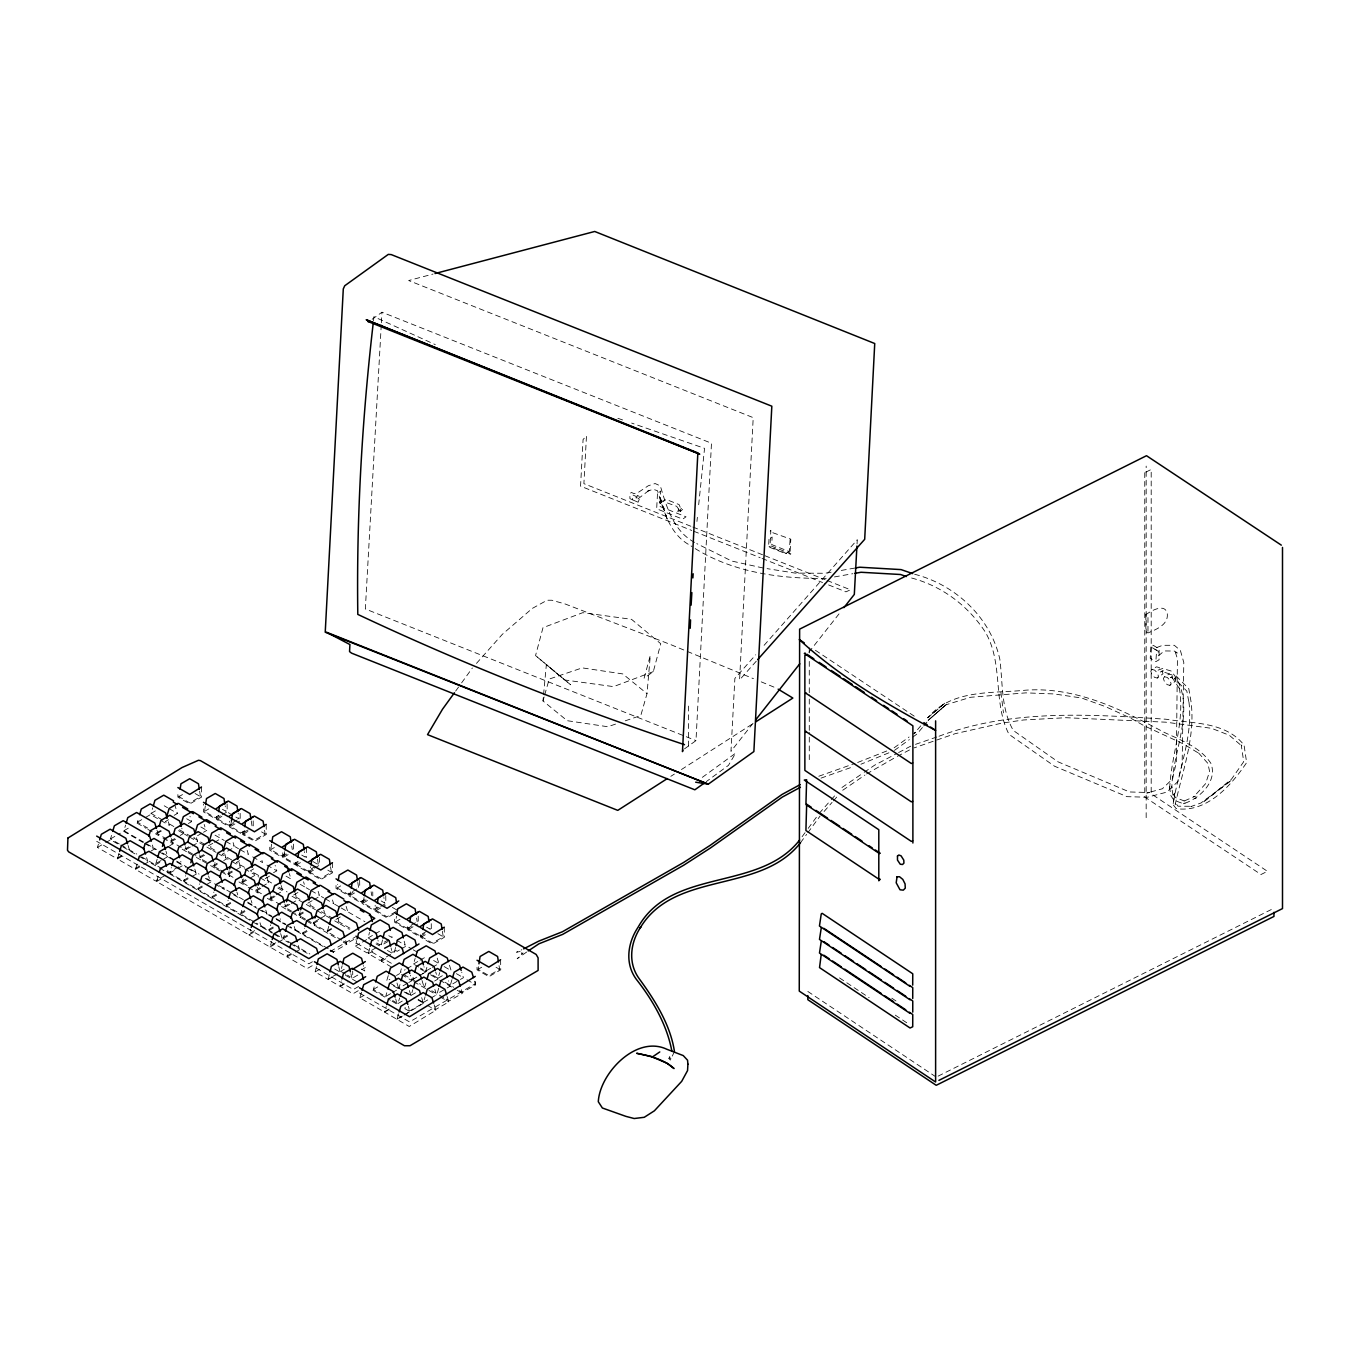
<?xml version="1.0" encoding="UTF-8"?>
<svg xmlns="http://www.w3.org/2000/svg" width="1350" height="1350" viewBox="0 0 1350 1350"><rect width="100%" height="100%" fill="white"/><g stroke="black" fill="none" stroke-linecap="round" stroke-linejoin="round"><path stroke-width="0.75" stroke-dasharray="5 3.75" d="M688.449 746.044L688.449 706.067M809.274 759.645L809.274 732.442M809.274 730.35L809.274 694.778M809.274 692.685L809.274 661.298M809.274 652.911L809.274 646.633M1145.846 614.722L1145.846 631.53L1147.972 632.947C1155.988 629.522 1168.408 624.847 1167.311 613.896C1165.354 602.556 1150.892 610.858 1145.846 614.722L1147.972 616.14L1147.972 632.947M1146.167 817.678L1146.167 466.104M939.026 736.222C1011.656 708.952 1090.311 714.251 1166.13 719.246C1192.86 723.684 1225.53 721.44 1244.059 745.116L1246.641 762.615C1231.234 785.498 1206.883 813.071 1176.171 808.633L1173.066 804.533C1178.347 769.753 1193.788 735.919 1188.692 699.992L1188.776 701.561L1186.836 691.133L1174.382 678.324L1176.103 677.582L1173.015 679.371L1171.749 677.227L1170.501 677.498L1175.614 675.456L1188.81 688.787L1190.953 701.156C1195.712 736.695 1182.566 770.428 1175.243 804.465L1175.259 802.575L1178.027 806.203L1192.404 806.288L1190.835 806.591L1200.926 803.014L1231.656 780.081L1202.766 802.524L1231.605 779.034L1243.704 761.704L1241.257 744.981L1242.338 746.449L1229.293 735.244L1211.541 728.308L1165.843 722.183L1066.011 717.711L1023.604 719.972L1001.818 723.144L955.125 733.691L914.068 747.9M684.501 748.879L695.992 740.61L711.484 443.239L381.983 312.221L372.161 319.241M857.048 543.949L857.267 539.747L762.699 646.903M381.274 324.844L365.344 608.968L695.992 740.61M381.392 322.734L381.983 312.221M1150.993 646.886L1150.217 658.192L1155.853 661.652L1159.043 659.829L1159.127 648.911L1153.491 645.452L1150.993 646.886L1156.629 650.346L1155.853 661.652M635.833 501.255L632.475 499.77L632.812 494.977L636.171 496.446L635.833 501.255L638.111 502.2L640.288 496.817L637.234 495.416L636.576 499.972L650.481 489.223L647.798 491.079L653.197 489.257L657.501 490.742C663.964 510.806 669.448 533.858 689.377 544.911M790.104 539.73L789.041 553.972L790.054 553.247L790.813 539.173L769.837 531.664L770.867 530.297L770.04 545.569L790.881 553.871L789.581 554.816L769.044 546.328M625.252 720.816L640.794 715.534L647.021 693.664L650.312 655.374L644.119 678.223L653.316 671.608L660.758 643.731L631.513 619.312L582.744 612.681L542.987 627.683L535.545 655.577L570.611 684.771L546.362 664.622L543.544 694.896M1169.691 788.316C1171.125 754.363 1185.688 720.917 1179.039 686.509L1179.394 688.551L1169.674 673.92L1161.472 671.389L1163.278 670.849L1160.376 672.081L1159.11 669.938L1157.878 670.208L1162.586 668.52L1171.041 670.967C1199.154 703.856 1171.918 750.803 1171.851 788.113L1171.597 786.577L1173.015 795.201M660.386 503.584L659.357 502.132L662.006 499.753L663.339 500.462L660.386 503.584L659.357 502.132M615.533 724.106L607.753 726.739L567.219 720.697L542.987 700.954L543.358 696.921M373.461 320.861L373.899 316.693L435.291 344.621M696.938 521.471L697.376 517.286M698.676 504.748L704.548 448.335L631.665 423.09M1174.281 796.331L1174.753 793.176L1173.066 804.533M199.614 791.117L200.475 796.635L189.692 802.862L178.926 796.652L179.499 792.973M218.835 815.535L215.241 817.627L204.474 811.401L205.352 805.883M237.262 819.939L228.285 825.154L217.519 818.927L218.093 815.248M244.907 830.587L241.312 832.68L230.546 826.453L231.424 820.935M264.566 830.284L265.14 833.962L254.357 840.206L243.591 833.979L244.451 828.461M285.103 853.791L281.509 855.883L270.743 849.656L271.603 844.138M298.131 861.317L294.536 863.409L283.77 857.183L284.648 851.664M317.503 859.174L318.364 864.692L307.581 870.936L296.814 864.709L297.388 861.03M330.531 866.717L331.408 872.218L320.625 878.462L309.859 872.235L310.719 866.734M356.856 888.992L347.878 894.189L337.112 887.963L337.686 884.301M364.5 899.64L360.906 901.716L350.139 895.489L350.713 891.827M377.544 907.166L373.95 909.259L363.184 903.015L364.044 897.514M395.989 911.571L386.994 916.785L376.228 910.558L376.802 906.879M415.378 922.776L406.401 927.973L395.634 921.746L396.495 916.245M426.634 931.348L419.445 935.516L408.679 929.289L409.252 925.611M442.395 931.298L443.273 936.799L432.489 943.043L421.723 936.816L422.297 933.137M499.044 965.655L499.618 969.334L488.835 975.577L478.069 969.351L478.642 965.672M338.766 966.718L340.149 972.152L327.864 979.273L315.124 971.916L316.507 966.347M343.44 984.201L339.93 986.243L328.168 979.442L329.552 973.873M345.802 974.244L340.757 971.325L342.141 965.756M358.239 990.714L352.974 993.769L340.234 986.394L341.601 980.826M375.874 947.869L367.099 952.948L355.354 946.164L356.738 940.596M373.14 940.866L368.111 937.963L369.478 932.394M390.673 954.382L380.16 960.491L368.398 953.691L369.782 948.122M382.523 939.921L381.156 945.489L389.931 940.41M391.517 967.056L381.442 961.217L382.826 955.648M395.567 947.447L394.2 953.016L399.465 949.978M542.987 700.954L544.117 696.971M544.674 694.98L549.214 679.067L582.255 667.879L622.755 673.92L647.021 693.664M398.621 1013.799L396.968 1019.402L402.283 1016.162M412.509 979.627L417.42 976.776L412.509 979.627L413.623 975.881M426.87 967.393L425.756 971.123L431.004 974.16M425.891 982.969L424.794 986.698L419.512 983.677M432.759 975.173L438.007 978.21L439.678 972.608M438.716 988.183L437.062 993.786L450.174 986.192L448.504 980.792M451.946 979.678L450.292 985.298L463.421 977.704L461.751 972.287M121.551 855.647L116.623 858.482L97.453 847.412L99.107 841.792M119.273 843.952L110.514 838.89L112.168 833.288M143.724 842.147L123.93 830.706L125.584 825.103M139.539 866.025L134.612 868.877L117.433 858.938L119.087 853.335M147.741 828.09L137.43 822.133L138.544 818.404M162.658 820.074L151.082 813.392L152.736 807.773M165.392 875.256L155.537 880.959L135.489 869.366L137.143 863.764M167.029 839.227L157.106 833.49L158.203 829.744M162.101 868.691L155.486 864.861L157.14 859.258M254.694 930.606L248.13 934.403L156.583 881.55L158.794 874.058M181.221 847.429L171.298 841.691L172.395 837.945M187.836 877.854L182.925 880.706L169.678 873.062L171.332 867.442M202.028 886.056L197.117 888.908L183.87 881.246L185.524 875.644M216.236 894.257L211.309 897.109L198.079 889.448L199.732 883.845M218.835 869.147L213.874 866.278L214.988 862.532M230.428 902.458L225.501 905.293L212.271 897.649L213.924 892.029M233.044 877.331L228.066 874.463L229.179 870.733M244.62 910.642L239.709 913.494L226.462 905.85L228.116 900.231M247.236 885.533L242.274 882.664L243.371 878.918M253.901 921.696L240.671 914.034L241.768 910.305M261.427 893.734L256.466 890.865L257.563 887.119M275.771 942.772L269.207 946.569L249.041 934.926L250.695 929.306M280.598 904.804L270.658 899.049L272.312 893.447M272.379 932.344L269.072 930.437L270.726 924.817M291.127 953.539L286.2 956.391L270 947.025L271.654 941.423M292.106 943.751L283.247 938.621L284.901 933.019M312.188 965.706L307.26 968.541L287.094 956.897L288.748 951.278M305.674 919.283L299.059 915.452L300.156 911.706M328.219 948.679L302.805 933.981L304.459 928.378M331.425 928.446L326.498 931.298L313.251 923.653L314.364 919.907M341.769 940.123L327.206 931.702L328.86 926.1M389.104 1009.024L384.193 1011.876L359.826 997.802L361.479 992.199M390.606 993.634L385.661 996.486L373.41 989.398L374.507 985.652M388.26 975.561L386.606 981.163L389.88 979.273M385.678 996.486L386.792 992.739M434.16 1004.873L435.831 1010.272L409.219 1026.489L384.615 1012.112L386.269 1006.509M401.355 968.794L400.241 972.54L405.169 969.688M399.971 984.504L398.874 988.251L407.076 983.492M392.681 1000.536L397.946 1003.573L399.6 997.954M418.753 967.056L413.488 964.018L415.142 958.416M405.877 992.301L411.126 995.338L412.796 989.719M418.146 999.388L423.394 1002.426L425.064 996.806M674.46 1051.599L670.309 1060.071L668.925 1058.501L671.153 1053.101M668.925 1058.501L669.6 1057.286L670.984 1058.856M680.147 511.65L680.721 510.654L679.59 510.182L682.239 507.803L683.572 508.511L680.147 511.65L679.59 510.182M455.642 691.099L460.417 684.501M461.616 682.847L472.382 667.98M802.086 836.713L806.996 830.031M808.211 828.36L818.016 814.995M800.533 842.687L806.642 834.351M807.857 832.697L820.091 816.024M1151.989 669.431L1150.757 671.068L1151.837 674.426L1154.537 677.346L1157.254 678.054L1162.991 673.802L1161.911 670.461L1159.194 667.558L1156.494 666.833L1151.989 669.431L1154.689 670.157L1157.406 673.059L1158.486 676.417L1157.254 678.054M1164.611 676.738L1163.379 678.375L1164.459 681.716L1167.176 684.636L1169.876 685.344L1175.631 681.109L1174.534 677.751L1171.834 674.848L1169.117 674.123L1164.611 676.738L1167.328 677.447L1170.028 680.366L1171.108 683.708L1169.876 685.344M753.047 723.246L730.974 751.326L734.873 678.426L755.747 654.784M808.869 652.236L840.038 612.596M922.421 727.532L917.106 733.894L911.031 738.433M923.754 725.946L929.07 719.584L946.856 704.008L928.125 720.36L946.181 704.717L970.633 697.275L1025.797 692.871L1054.181 693.951L1081.62 698.017L1105.616 706.674L1130.979 718.318L1143.804 725.591L1183.545 744.002L1199.475 753.688L1198.395 752.76L1207.862 763.374L1209.6 771.407L1205.601 783.675L1193.721 796.854L1195.29 796.163L1182.617 801.697L1184.304 800.972L1175.563 797.597L1172.728 793.429M920.767 725.827L914.608 733.168L915.705 732.223L910.727 735.817M824.091 811.485L832.072 802.389M833.406 800.871L838.721 794.796M819.248 813.324L829.946 801.158M831.279 799.639L835.296 795.083M476.466 663.39L502.284 634.382L532.187 608.479L547.138 600.227L551.829 600.244L565.178 603.99L669.988 644.304L753.469 678.679M756.27 661.196L739.581 679.944L753.216 417.639L408.662 280.53L432.996 274.067M1169.438 786.78L1170.906 795.673L1173.876 800.179L1183.376 803.739C1199.34 798.964 1218.172 781.178 1210.798 763.189C1199.863 746.702 1180.44 740.087 1163.43 731.97C1120.854 709.104 1075.646 686.644 1025.831 690.171C992.267 693.596 951.851 688.905 927.855 717.694L945.304 702.742L926.91 718.47M702.337 777.347L735.615 753.182L728.477 765.349L706.303 781.616M894.139 747.799L909.056 737.016M894.426 750.414L909.36 739.631M526.652 952.037L517.168 958.753L523.007 952.965L522.045 953.826L520.83 952.037L521.775 951.176L516.51 952.222L521.842 949.708M841.978 787.489L862.498 773.466M864.219 772.284L874.479 765.281L896.737 753.536M842.721 790.256L864.894 775.086M866.599 773.921L895.472 757.35M670.815 776.334L674.359 774.073M681.429 769.534L752.169 724.157M404.055 1015.082L423.562 1003.185M178.926 796.652L182.52 794.559M151.082 813.392L156.009 810.54M137.43 822.133L143.994 818.336M145.648 817.391L150.559 814.539L159.148 819.501M123.93 830.706L128.841 827.871M110.514 838.89L120.352 833.203M97.453 847.412L104.017 843.615M105.671 842.653L110.582 839.801L121.044 845.859M174.167 815.333L177.441 813.442L175.23 806.237M168.564 819.686L165.274 821.576L176.85 828.276M156.313 833.051L161.241 830.199M157.106 833.49L162.017 830.638M117.433 858.938L123.998 855.141M204.474 811.401L209.874 808.279M188.359 823.534L191.632 821.627L189.979 816.227M151.132 850.972L154.423 849.066L157.731 850.989M170.336 841.134L178.537 836.392M180.174 835.447L183.465 833.541L181.794 828.141M171.298 841.691L176.209 838.839M220.404 815.788L215.325 818.724L203.479 811.89L203.462 804.246M222.109 814.809L227.188 811.856L227.07 801.816M169.661 845.758L172.952 843.851L171.298 838.451M217.519 818.927L224.707 814.759M135.489 869.366L142.054 865.569M143.707 864.624L148.618 861.773L157.731 867.037M201.859 833.22L193.657 837.962L205.234 844.661M203.512 832.275L206.786 830.368M161.089 860.524L154.524 864.321L141.294 856.659M162.726 859.562L167.653 856.727L165.999 851.31M155.486 864.861L160.414 862.009M184.528 849.336L189.456 846.484M190.418 847.024L185.49 849.876L193.759 854.668M192.054 846.079L198.619 842.282L205.234 846.112M233.449 823.314L228.369 826.267L216.523 819.416L216.506 813.679M230.546 826.453L239.541 821.239M212.777 843.311L207.849 846.163L219.426 852.862M214.414 842.366L220.978 838.569L224.286 840.476M178.571 866.818L168.716 872.522L163.755 869.653M169.678 873.062L176.243 869.265M177.879 868.303L182.807 865.451L186.114 867.375M156.583 881.55L163.148 877.736M203.648 854.685L198.72 857.537L195.412 855.613M248.198 829.862L241.414 833.794L229.551 826.942L229.551 821.205M204.609 855.225L199.682 858.077L209.604 863.814M243.591 833.979L250.779 829.811M231.896 848.661L222.041 854.364L233.634 861.064M183.87 881.246L190.434 877.449M192.088 876.504L196.999 873.653M212.912 865.721L217.839 862.886M213.874 866.278L217.164 864.371M223.729 860.574L227.003 858.667L230.31 860.591M239.524 860.659L236.25 862.549L244.519 867.341M198.079 889.448L204.643 885.651M206.28 884.706L211.207 881.854M232.031 871.071L227.104 873.923L220.489 870.092M228.066 874.463L234.63 870.666M236.284 869.721L241.194 866.869M270.743 849.656L274.337 847.564M253.716 868.843L250.442 870.75L258.711 875.526M286.689 854.044L281.61 856.997L269.747 850.146L269.747 844.408M212.271 897.649L217.198 894.797M283.77 857.183L289.17 854.061M241.312 882.124L246.223 879.272M242.274 882.664L248.839 878.867M250.476 877.905L255.403 875.07L258.711 876.977M273.527 872.707L276.801 870.801L275.147 865.401M269.561 876.099L264.634 878.951L276.21 885.651M298.046 862.566L294.654 864.523L282.791 857.672L282.791 851.951M296.814 864.709L300.409 862.616M226.462 905.85L231.39 902.998M255.504 890.325L260.432 887.473M262.069 886.511L268.633 882.714L266.962 877.314M256.466 890.865L261.394 888.013M312.778 869.113L307.699 872.049L295.836 865.215L295.836 859.477M314.466 868.134L319.545 865.181L319.427 855.141M309.859 872.235L313.453 870.159M240.671 914.034L245.582 911.183M269.696 898.509L274.624 895.658M276.261 894.713L282.825 890.916L281.171 885.516M270.658 899.049L275.586 896.214M297.945 892.485L293.034 895.337L301.303 900.129M283.905 906.711L288.816 903.859M289.777 904.399L284.867 907.251L293.136 912.043M291.431 903.454L297.979 899.657L304.611 903.487M249.041 934.926L255.606 931.112M312.154 900.686L307.226 903.538L315.495 908.314M313.791 899.741L320.355 895.944L323.663 897.851M337.112 887.963L340.706 885.887M273.021 927.045L268.11 929.897L256.517 923.198M269.072 930.437L273.983 927.585M303.024 912.06L298.097 914.912L294.789 912.988M299.059 915.452L303.986 912.6M352.974 892.316L347.895 895.269L336.032 888.418L336.032 882.681M350.139 895.489L355.539 892.367M287.229 935.246L282.302 938.098L274.033 933.306M283.247 938.621L288.174 935.769M270 947.025L276.564 943.228M278.201 942.283L283.129 939.431L288.529 942.553M318.853 919.299L312.306 923.113L307.327 920.228M320.507 918.354L325.418 915.502L323.764 910.103M313.251 923.653L318.178 920.801M306.72 930.572L301.793 933.424L290.216 926.724M302.805 933.981L307.716 931.129M366.019 899.859L360.939 902.796L349.093 895.944L349.076 890.224M363.184 903.015L368.584 899.893M340.301 916.937L335.374 919.789L351.793 929.272M327.206 931.702L332.134 928.851M287.094 956.897L293.659 953.083M295.296 952.138L300.206 949.286L310.298 955.125M379.08 907.386L374.001 910.339L362.137 903.487L362.121 897.75M380.767 906.407L385.847 903.454L385.729 893.413M376.228 910.558L385.223 905.344M393.812 913.933L387.045 917.865L375.182 911.014L375.182 905.276M353.801 939.482L347.237 943.279L343.592 941.169M345.684 940.612L346.798 944.224L333.669 951.817L330.041 949.725M368.111 937.963L373.376 934.909M375.131 933.896L380.396 930.842M395.634 921.746L402.823 917.595M355.354 946.164L360.619 943.11M362.374 942.097L367.639 939.043M315.124 971.916L320.389 968.861M411.514 926.117L406.434 929.053L394.571 922.202L394.554 916.481M388.631 939.668L379.856 944.747L374.827 941.844M408.679 929.289L417.656 924.075M368.398 953.691L375.418 949.624M340.757 971.325L344.267 969.3M328.168 979.442L336.943 974.362M361.733 969.638L365.327 967.545M424.558 933.643L419.479 936.596L407.616 929.745L407.616 924.007M396.411 950.248L392.901 952.29L389.543 950.349M421.723 936.816L425.317 934.74M401.22 948.949L406.485 945.911L411.514 948.814M357.784 975.071L352.519 978.126L347.473 975.206M381.442 961.217L386.707 958.179M340.234 986.394L349.009 981.315M358.627 986.445L353.329 989.516L314.432 967.056M406.806 968.743L413.37 964.929M396.444 975.459L399.718 973.569M373.41 989.398L378.337 986.546M359.826 997.802L364.753 994.95M430.684 968.287L425.739 971.139L420.491 968.085M432.304 967.326L438.885 963.529L437.214 958.129M408.696 982.547L411.986 980.657L410.316 975.24M392.226 992.689L398.807 988.875L396.579 981.686M438.007 978.21L442.935 975.375M434.616 981.011L437.906 979.104L435.679 971.899M411.126 995.338L416.053 992.486M397.946 1003.573L402.874 1000.721M384.615 1012.112L389.543 1009.26M478.069 969.351L481.663 967.258M423.394 1002.426L436.539 994.815L434.852 989.415M421.673 997.65L423.326 1003.05L410.214 1010.661L404.949 1007.623M396.866 1019.199L403.431 1015.403M405.067 1014.457L409.995 1011.606L408.324 1006.189M474.576 981.18L475.673 984.791L462.561 992.385L455.557 988.335M461.329 989.668L462.443 993.279L449.314 1000.873L445.804 998.848M447.12 996.502L448.791 1001.903L435.662 1009.513L432.169 1007.488M312.407 961.757L308.846 963.816L96.694 841.32M330.227 951.463L355.168 937.069M413.488 964.018L418.433 961.166M420.069 960.221L426.634 956.441M898.594 752.558L911.571 745.706M897.311 756.371L910.254 749.554M938.115 1076.136L1273.944 908.229M1194.75 798.744L1196.319 798.069M1183.376 803.739L1185.064 802.997M888.874 752.811L860.946 764.218M886.714 750.988L856.845 762.801M818.826 776.233L854.938 763.408M821.019 778.123L853.335 766.665M653.316 671.608L613.558 686.627L564.756 679.978L535.545 655.577M915.502 744.356L937.069 736.898M831.094 572.214L824.968 573.278L795.217 573.109L767.087 568.637M841.303 570.426L855.596 567.928M834.435 576.923L852.846 573.699M826.251 578.357C779.726 578.998 730.553 572.231 691.065 545.94M763.071 567.996L731.717 561.043L696.786 543.628M914.625 574.256C955.496 584.752 990.529 617.456 999.827 659.188C1002.898 683.016 1000.907 709.02 1013.327 730.485L1058.062 761.839L1129.511 791.961L1149.542 792.551L1146.774 793.058L1162.367 788.754L1172.576 778.95L1176.322 762.311L1177.419 658.716L1174.821 650.616L1177.183 653.079L1174.297 651.038L1164.223 650.936L1158.3 655.931L1158.216 651.206L1154.031 648.608L1162.586 645.317L1174.281 645.283L1180.356 650.362L1183.798 662.479L1182.144 763.779L1178.061 781.346L1166.872 792.096L1147.433 797.242L1126.997 796.652L1054.536 766.209L1009.007 734.333C992.588 702.439 1003.759 663.643 985.314 632.087C967.562 604.817 940.123 584.719 908.364 577.192M617.878 418.314L623.784 420.356M690.896 526.264L583.892 483.654L586.474 435.881L583.082 439.493L580.551 486.169L691.791 530.466M692.854 527.023L762.902 554.917M764.842 555.694L825.154 579.707M827.111 580.483L850.449 589.781L845.961 591.857L824.496 583.301M693.748 531.242L760.101 557.668M762.041 558.444L822.555 582.525M761.231 681.868L774.816 687.454M632.475 499.77L629.927 498.639L629.859 493.611L631.395 492.463L633.96 493.611L637.976 492.615L648.304 485.747L655.104 483.536L660.319 485.865C666.714 507.263 673.684 531.664 695.132 542.649M391.348 963.293L355.978 942.874L355.978 939.533M315.917 926.387L335.897 937.929M343.17 942.131L346.798 944.224M123.643 831.296L142.914 842.434M144.669 843.446L153.428 848.509L151.774 843.109M296.376 931.028L322.954 946.384M330.041 950.484L333.585 952.526L332.488 948.915M121.028 844.965L136.806 854.077M293.878 944.764L309.842 953.978M169.712 873.939L261.259 926.809L259.588 921.409M359.404 992.993L409.523 1021.933L475.267 983.762L475.267 980.083M426.634 927.197L430.228 929.272L429.637 925.594M437.889 933.677L443.273 936.799M496.024 967.258L499.618 969.334M195.109 793.513L200.475 796.635M222.446 809.308L226.041 811.384L225.163 805.866M228.302 812.683L239.068 818.91L238.191 813.392M261.546 831.887L265.14 833.962M301.742 855.09L305.336 857.166L304.459 851.648M312.981 861.57L318.364 864.692M327.814 870.142L331.408 872.218M381.156 900.939L384.733 903.015L383.873 897.497M392.394 907.419L397.777 910.541M456.401 973.654L463.404 977.704M466.914 979.729L475.673 984.791M444.133 966.566L451.136 970.616L448.926 963.411M306.163 887.743L309.471 889.65M311.124 890.612L319.393 895.388L317.739 889.987M325.316 898.813L333.585 903.589L332.488 899.994M334.547 904.129L339.508 906.998M341.162 907.959L347.794 911.79L346.123 906.39M348.502 912.195L364.922 921.679M164.211 805.781L167.518 807.705M169.172 808.667L177.441 813.442M186.671 818.758L191.632 821.627M200.863 826.959L205.824 829.828L204.171 824.428M215.055 835.161L220.016 838.029L218.919 834.418M225.939 841.438L234.208 846.214L233.111 842.619M235.17 846.754L238.477 848.678M240.148 849.639L248.417 854.415L246.746 849.015M252.686 856.862L262.609 862.616L260.938 857.199M266.878 865.063L276.801 870.801M286.031 876.133L290.993 879.002L289.339 873.602M300.223 884.334L305.201 887.203L303.531 881.786M388.783 935.702L392.141 937.642L391.213 934.014M396.799 940.309L405.186 945.169L403.802 939.718M413.201 949.793L418.23 952.695M445.028 982.26L453.803 987.323M278.826 887.136L287.111 891.928M321.435 911.739L333.011 918.439M420.373 968.979L425.621 972.017L419.074 975.814L425.621 972.017L423.968 966.617M430.886 975.054L437.889 979.104M439.661 980.117L455.439 989.229M457.178 990.242L462.443 993.279M179.466 829.778L191.042 836.477M376.043 943.903L379.384 945.844L378 940.393M387.399 950.467L392.428 953.37L391.061 947.919M340.335 924.109L349.431 929.357M160.869 820.496L169.442 825.458L167.788 820.041M178.504 830.672L183.465 833.541M184.427 834.081L187.734 836.004M189.388 836.949L197.657 841.742L195.986 836.342M206.887 847.058L211.849 849.943L210.735 846.332M212.811 850.483L216.118 852.39M217.772 853.352L226.041 858.127L224.387 852.727M231.964 861.536L240.233 866.329L238.579 860.912M244.502 868.776L254.441 874.53L252.771 869.113M260.364 877.939L268.633 882.714M277.864 888.047L282.825 890.916M292.056 896.248L297.017 899.117L295.363 893.7M306.264 904.433L311.226 907.301L310.112 903.707M312.188 907.858L315.495 909.765M317.149 910.727L325.418 915.502M326.379 916.043L332.994 919.873M334.665 920.835L339.626 923.704L337.956 918.304M403.751 974.565L417.774 982.665M431.798 990.748L444.066 997.836M401.473 974.582L411.969 980.657M413.741 981.669L436.523 994.815M440.032 996.84L448.791 1001.903M137.059 823.112L146.053 828.309M147.859 829.356L158.659 835.599L156.988 830.199M163.029 838.114L172.952 843.851M182.182 849.184L187.144 852.053L185.49 846.636M188.106 852.592L194.721 856.423M196.374 857.368L201.336 860.237L199.682 854.837M202.297 860.777L208.912 864.608M210.566 865.569L215.528 868.438L214.431 864.827M216.489 868.978L219.797 870.885M221.451 871.847L229.736 876.639L228.066 871.222M238.967 881.955L243.928 884.824L242.274 879.424M248.198 887.287L258.12 893.025L256.466 887.625M267.351 898.358L272.329 901.226L270.658 895.809M281.559 906.542L286.521 909.427L284.867 904.011M287.483 909.967L290.79 911.874M292.444 912.836L300.712 917.612L298.502 910.406M301.674 918.152L304.982 920.076M306.636 921.037L314.921 925.813L313.808 922.219M390.099 983.188L404.123 991.288M393.542 985.854L398.79 988.892M404.055 991.912L411.058 995.963L408.848 988.757M418.078 1000.013L423.326 1003.05M427.073 1005.21L435.831 1010.272M146.593 843.801L156.516 849.538M162.439 852.947L174.015 859.646M176.631 861.148L188.207 867.847M190.822 869.332L199.091 874.125M206.685 878.496L213.3 882.326M219.223 885.735L230.799 892.434M231.761 892.974L243.337 899.674M247.607 902.121L255.892 906.913M261.816 910.322L271.738 916.059M276.007 918.523L285.947 924.261M168.615 857.267L175.23 861.097M176.884 862.042L181.845 864.911L180.748 861.317M187.768 868.337L196.037 873.112L194.383 867.713M205.284 878.445L210.246 881.314L208.575 875.897M214.515 883.761L224.438 889.498L222.784 884.098M233.668 894.831L238.629 897.699L236.976 892.299M247.86 903.032L252.838 905.901L251.168 900.484M253.8 906.441L257.108 908.347M258.761 909.309L267.03 914.102L265.376 908.685M267.992 914.642L274.607 918.472M276.261 919.418L281.222 922.286L280.125 918.692M282.184 922.843L285.491 924.75M287.145 925.712L295.431 930.487L293.76 925.088M159.384 851.934L167.653 856.727M361.446 969.064L364.804 971.004L363.42 965.571M372.938 990.208L390.352 1000.249M392.091 1001.261L397.305 1004.282L395.651 998.865M404.747 1008.568L409.995 1011.606M262.153 927.315L272.244 933.154M273.932 934.116L280.648 937.997M290.334 943.582L299.329 948.797L297.658 943.38M334.699 968.996L340.149 972.152M345.499 975.24L352.215 979.121L350.831 973.671M352.519 979.29L357.969 982.446M122.783 846.855L129.752 850.888L128.098 845.488M130.562 851.344L137.43 855.309M139.151 856.305L147.741 861.266L146.07 855.866M159.553 868.084L168.666 873.349L167.012 867.949M433.62 960.491L438.868 963.529M815.417 650.295L915.958 717.322M891.827 998.19L898.796 1002.847M839.531 977.923L869.147 997.684M895.286 1015.132L909.225 1024.431M807.84 991.474L936.225 1077.081M422.027 980.522L424.254 987.744M280.665 933.576L282.336 938.976M416.593 918.067L417.184 921.729M371.115 891.81L371.706 895.472M357.784 882.444L358.661 887.946M291.718 845.961L292.292 849.639M251.235 820.918L252.113 826.436M1000.907 692.381L1003.472 712.884M500.614 959.749L500.749 969.789L488.903 976.674L477.023 969.823L477.023 965.993M444.251 927.214L444.386 937.254L432.523 944.123L420.66 937.271L420.66 931.551M431.257 923.687L431.325 929.711M418.213 916.161L418.281 922.185M372.752 891.911L372.802 895.927M359.657 880.352L359.758 888.401M332.471 862.667L332.589 872.707L320.743 879.592L308.88 872.741L308.88 867.004M306.382 847.614L306.517 857.655M293.389 844.087L293.473 850.129M266.186 824.394L266.321 834.452L254.458 841.32L242.595 834.469L242.595 828.731M253.192 820.884L253.277 826.909M240.148 813.358L240.233 819.383M201.471 787.033L201.589 797.074L189.743 803.959L177.879 797.108L177.879 791.37M352.704 971.106L352.721 974.869M1144.766 472.686L1144.766 797.023L1261.001 874.513L1267.431 871.307L1151.196 793.817L1151.196 469.462L1144.766 472.686M657.484 493.796L656.674 508.781L682.729 519.159L686.019 516.797L659.88 506.452L660.724 491.012L657.484 493.796M678.561 509.051L677.801 511.751L680.873 508.866L679.084 504.579L666.208 499.449L662.411 501.204L676.688 506.301L678.561 509.051M768.994 539.291L768.572 546.851L785.7 553.669L788.839 551.408L771.727 544.59L772.133 537.013L768.994 539.291M667.153 518.991L659.475 495.956L667.153 518.991"/><path stroke-width="1.5" d="M807.84 995.591L807.84 999.709L936.225 1085.299L1273.944 916.448L1273.944 912.347M912.752 1012.129L912.752 1000.957L909.276 998.629M912.887 843.024L912.887 725.827L804.313 653.451L805.14 653.029M935.618 720.866L935.618 1082.008L799.267 991.119L799.622 629.151L1146.504 455.709L1281.319 545.147M1282.5 547.425L1282.5 908.584L938.908 1080.371M912.701 985.146L912.752 973.772L822.083 913.292M912.718 998.511L912.752 987.626L909.276 985.314M690.221 628.273L690.542 619.869M691.116 605.154L691.858 592.583M856.929 546.058L854.314 594.422L843.919 607.635M692.871 577.935L693.158 573.767M373.241 322.954C362.036 419.664 356.417 517.033 357.801 614.402C463.944 664.386 573.227 707.535 684.501 744.677M821.188 954.686L819.534 967.612L910.069 1028.008L912.718 1026.743L912.752 1014.508L909.276 1012.179M821.256 913.882L819.45 926.016L909.984 986.377M821.306 941.068L819.484 953.016L910.018 1013.377M821.289 927.754L819.484 939.414L910.018 999.793M180.09 789.311L180.951 783.793L189.709 778.731L198.45 783.776L199.328 789.278M205.639 804.06L206.499 798.542L215.257 793.479L223.999 798.525L224.876 804.043M218.666 811.586L219.527 806.068L228.285 801.006L237.043 806.051L237.904 811.569M231.424 820.935L232.571 813.594L241.329 808.532L250.071 813.577L250.948 819.096M244.738 826.639L245.599 821.121L254.357 816.058L263.115 821.104L263.976 826.622M271.89 842.316L272.751 836.798L281.509 831.735L290.267 836.781L291.127 842.282M284.934 849.842L285.795 844.324L294.536 839.261L303.294 844.307L304.172 849.825M297.962 857.368L298.823 851.85L307.581 846.788L316.339 851.833L317.216 857.351M311.006 864.894L311.867 859.393L320.625 854.314L329.383 859.359L330.244 864.877M338.259 880.622L339.12 875.121L347.861 870.041L356.619 875.104L357.497 880.605M351.287 888.148L352.164 882.647L360.906 877.567L369.664 882.63L370.541 888.131M364.331 895.674L365.192 890.173L373.95 885.094L382.708 890.156L383.586 895.658M377.376 903.217L378.236 897.699L386.994 892.637L395.752 897.683L396.613 903.201M396.782 914.406L397.642 908.904L406.384 903.825L415.142 908.888L416.019 914.389M409.826 921.949L410.687 916.431L419.428 911.368L428.186 916.414L429.064 921.932M422.871 929.475L423.731 923.974L432.472 918.894L441.231 923.94L442.108 929.458M478.929 963.832L480.077 956.492L488.818 951.429L497.593 956.475L498.454 961.993M316.963 964.474L318.33 958.905L327.139 953.809L336.926 959.445L338.31 964.896M330.007 972.017L331.391 966.448L340.183 961.335L348.975 966.414L350.359 971.865M342.596 963.9L343.98 958.331L352.772 953.218L361.581 958.298L362.948 963.748M342.073 978.969L343.44 973.401L352.249 968.304L362.036 973.941L363.42 979.391M357.193 938.739L358.56 933.171L367.369 928.058L376.161 933.137L377.544 938.588M369.934 930.538L371.317 924.952L380.126 919.856L388.918 924.936L390.302 930.369M370.238 946.266L371.604 940.697L380.413 935.584L389.205 940.663L390.589 946.114M382.978 938.064L384.362 932.496L393.171 927.382L401.962 932.462L403.346 937.912M396.023 945.591L397.406 940.022L406.215 934.909L415.007 939.988L416.391 945.439M682.864 750.06L682.476 751.612L697.849 452.891L366.204 319.731L699.756 454.174L367.858 321.452L368.904 321.587M399.161 1011.926L400.815 1006.307L423.141 992.571L431.949 997.667L433.603 1003.067M414.72 972.135L416.374 966.533L425.199 961.403L434.025 966.499L435.122 970.093M427.967 963.647L429.621 958.044L438.446 952.914L447.255 957.994L448.369 961.605M426.988 979.222L428.642 973.62L437.468 968.49L446.293 973.569L447.39 977.181M440.235 970.734L441.889 965.115L450.714 960.002L459.523 965.081L461.194 970.498M439.256 986.31L440.91 980.691L449.752 975.577L458.561 980.657L460.215 986.074M452.503 977.822L454.157 972.202L462.983 967.073L471.808 972.169L473.462 977.569M99.664 839.919L101.317 834.317L110.16 829.187L125.887 838.283L127.541 843.683M112.708 831.414L114.362 825.795L123.204 820.682L149.563 835.903L151.217 841.303M126.124 823.23L127.778 817.627L136.62 812.498L154.778 822.977L156.448 828.394M119.644 851.462L121.297 845.842L130.123 840.729L143.859 848.661L145.53 854.061M139.641 814.658L141.294 809.038L150.137 803.925L165.578 812.835L167.231 818.252M153.293 805.899L154.946 800.297L163.772 795.167L173.576 800.82M138.257 860.017L139.354 856.271L148.922 851.293L164.801 860.743L166.455 866.143M143.488 849.184L145.142 843.581L153.984 838.451L163.789 844.104L165.443 849.521M148.787 836.308L150.441 830.706L159.283 825.576L169.071 831.246L170.741 836.646M159.3 826.014L160.954 820.395L169.796 815.282L179.584 820.935L181.254 826.335M166.371 817.847L169.138 808.481L177.964 803.368M157.697 857.385L159.351 851.766L168.176 846.653L177.981 852.306L179.634 857.706M162.439 846.383L164.632 838.907L173.475 833.777L183.279 839.43L184.933 844.847M159.334 872.184L160.447 868.455L170.016 863.46L257.377 914.186L258.491 917.798M173.492 834.199L175.146 828.596L183.988 823.466L193.776 829.119L194.889 832.731M180.562 826.031L183.33 816.683L192.156 811.553M171.889 865.569L173.543 859.967L182.368 854.837L192.172 860.49L193.826 865.907M177.188 852.711L178.841 847.091L187.667 841.978L197.471 847.631L199.125 853.031M187.684 842.4L189.338 836.781L198.18 831.667L207.968 837.321L209.638 842.721M194.771 834.233L197.522 824.884L206.347 819.754M186.081 873.771L187.734 868.168L196.577 863.038L206.364 868.691L208.018 874.108M190.822 862.768L193.033 855.292L201.859 850.163L211.663 855.816L213.317 861.233M201.893 850.601L203.546 844.982L212.372 839.869L222.176 845.522L223.83 850.922M208.963 842.417L211.714 833.068L220.556 827.955M200.273 881.972L201.926 876.353L210.769 871.239L220.556 876.892L222.227 882.293M205.571 869.096L207.225 863.494L216.067 858.364L225.855 864.017L227.526 869.417M216.084 858.786L217.738 853.183L226.564 848.053L236.368 853.706L238.022 859.123M223.155 850.618L225.906 841.269L234.748 836.139M214.481 890.156L216.135 884.554L224.961 879.424L234.765 885.094L236.419 890.494M219.763 877.298L221.417 871.678L230.259 866.565L240.047 872.218L241.718 877.618M229.719 868.86L231.93 861.367L240.773 856.254L250.56 861.908L252.214 867.308M237.347 858.819L240.097 849.471L248.94 844.341M228.673 898.358L230.327 892.755L239.153 887.625L248.957 893.278L250.611 898.695M233.972 885.482L235.626 879.879L244.451 874.749L254.256 880.419L255.909 885.819M244.468 875.188L246.122 869.569L254.964 864.456L264.752 870.109L266.423 875.509M252.096 865.147L254.289 857.655L263.132 852.542M242.865 906.559L244.519 900.939L253.361 895.826L263.149 901.479L264.819 906.879M248.164 893.683L249.817 888.081L258.643 882.951L268.448 888.604L270.101 894.021M258.12 885.246L260.331 877.77L269.156 872.64L278.961 878.293L280.614 883.71M266.288 873.332L268.498 865.856L277.324 860.726M251.235 927.433L252.889 921.831L261.731 916.701L278.454 926.353L280.108 931.77M257.074 914.76L258.727 909.141L267.553 904.028L277.358 909.681L279.011 915.081M262.356 901.884L264.009 896.265L272.852 891.152L282.639 896.805L284.31 902.205M272.869 891.574L274.523 885.971L283.348 880.841L293.152 886.494L294.806 891.911M280.479 881.533L282.69 874.058L291.532 868.927M271.266 922.961L272.919 917.342L281.762 912.212L291.549 917.882L293.22 923.282M276.564 910.086L278.218 904.466L287.044 899.353L296.848 905.006L298.502 910.406M272.211 939.549L273.864 933.93L282.69 928.817L295.448 936.174L297.118 941.574M286.521 901.648L288.714 894.156L297.557 889.043L307.344 894.696L309.015 900.096M294.131 891.591L296.882 882.242L305.724 877.129M285.457 931.146L287.111 925.526L296.679 920.548L329.721 939.904L331.374 945.321M290.756 918.27L292.41 912.668L301.252 907.537L311.04 913.207L312.711 918.608M289.845 947.531L290.942 943.802L300.527 938.807L316.507 948.324L318.178 953.741M300.712 909.832L302.923 902.357L311.749 897.227L321.553 902.897L323.207 908.297M308.88 897.919L311.091 890.443L319.916 885.313M304.999 926.505L306.652 920.886L316.221 915.908L342.917 931.601L344.587 937.018M314.904 918.034L317.115 910.558L325.941 905.428L335.745 911.081L337.416 916.498M322.532 907.993L325.282 898.644L334.125 893.514M329.417 924.227L331.071 918.608L340.639 913.629L356.484 923.062L358.695 930.268M337.027 914.186L339.238 906.694L348.064 901.581M362.036 990.326L363.673 984.707L373.258 979.729L393.424 991.659L395.094 997.076M375.621 981.923L377.274 976.303L386.1 971.19L394.909 976.269L396.023 979.881M388.8 973.688L390.454 968.068L399.296 962.955L408.105 968.034L409.759 973.451M387.889 989.01L389.543 983.391L398.368 978.261L407.177 983.357L408.291 986.968M386.826 1004.636L388.479 999.017L397.305 993.904L406.114 998.983L407.784 1004.4M402.452 965.048L404.106 959.445L412.931 954.315L421.757 959.411L423.411 964.811M401.068 980.775L402.722 975.156L411.564 970.026L420.373 975.122L421.487 978.733M400.157 996.081L401.811 990.478L410.636 985.348L419.462 990.444L420.559 994.039M415.699 956.543L417.352 950.957L426.178 945.827L434.987 950.923L436.101 954.517M413.336 987.846L414.99 982.243L423.832 977.113L432.641 982.209L433.755 985.804M425.621 994.933L427.275 989.331L436.101 984.201L444.909 989.297L446.58 994.697M651.898 1057.32L659.779 1051.937M454.444 692.752L442.479 709.273L427.528 734.636L617.76 810.371L667.288 778.596M755.646 719.938L799.774 663.795M757.654 659.627L864.692 539.308L874.733 343.524L594.709 231.474L435.021 273.527M880.217 879.221L878.799 880.757L878.799 829.71L804.313 780.047L806.642 779.743L805.916 804.533L879.491 853.588M799.639 840.054C758.987 891.962 671.76 867.173 638.128 927.163C627.649 942.789 624.628 963.461 636.356 979.358C652.843 1000.283 667.069 1025.089 671.895 1051.312M800.533 842.687C760.269 894.442 674.274 870.041 639.9 928.395L640.761 927.028C630.383 942.553 627.666 963.022 639.242 978.75C655.02 1000.367 670.477 1024.937 674.46 1051.599M704.666 782.798L694.845 789.801L351.54 653.13L349.549 651.594L349.92 644.541L326.379 632.171L708.278 784.164L753.874 751.579L771.829 406.198L391.247 254.593L388.294 254.391L344.739 285.744L343.288 288.917L325.232 632.205L708.278 784.164L695.672 782.19M528.238 950.923L538.937 943.802L562.748 934.352L683.775 865.181L710.404 848.002L782.325 797.074L800.432 787.252M755.713 721.879L792.855 698.051L778.157 689.175M201.471 787.033L189.726 794.391L177.879 787.556M227.07 801.816L215.325 809.173L203.462 802.322M240.097 809.342L228.369 816.699L216.506 809.865M253.142 816.868L241.414 824.226L229.551 817.391M266.186 824.394L254.441 831.769L242.595 824.917M293.338 840.071L281.61 847.446L269.747 840.594M306.382 847.614L294.654 854.972L282.791 848.121M319.427 855.141L307.682 862.498L295.836 855.647M332.471 862.667L320.743 870.024L308.88 863.19M359.623 878.344L347.895 885.718L336.032 878.867M372.668 885.887L360.939 893.244L349.076 886.393M385.729 893.413L373.984 900.771L362.121 893.919M398.773 900.939L387.028 908.314L375.165 901.463M418.163 912.144L406.418 919.502L394.554 912.651M431.207 919.671L419.462 927.028L407.599 920.194M444.251 927.214L432.523 934.571L420.66 927.72M500.614 959.749L488.886 967.106L477.023 960.255M475.267 976.404L409.523 1016.719L359.404 987.778M365.681 976.691L353.329 984.217L314.432 961.757M419.006 943.971L394.875 958.652L355.978 936.191M352.704 969.216L365.327 961.571M384.649 948.223L394.2 943.245L402.249 948.189L403.633 953.64M800.162 784.62L782.055 794.441L710.117 845.387L683.522 862.532L562.494 931.719L538.684 941.169L523.631 948.864M806.136 654.817L804.87 655.459L804.87 692.533L911.385 763.543L912.651 762.902M806.136 693.141L804.87 693.782L804.87 730.856L911.385 801.866L912.651 801.225M806.136 731.464L804.87 732.088L804.87 770.411L911.385 841.421L912.651 840.797M806.642 804.954L805.916 830.537L879.491 879.592M855.596 567.928L859.68 567.219L901.074 569.599L912.684 573.598M854.888 573.345L861.013 572.265L900.534 574.509L906.407 576.534M651.864 1056.561L636.66 1053.287C649.738 1056.004 663.913 1059.176 674.038 1068.576L667.221 1063.328L652.641 1057.084M173.188 802.001L177.12 804.279M182.554 807.418L193.438 813.696M198.872 816.851L209.756 823.129M215.207 826.267L221.147 829.693M226.581 832.832L235.659 838.08M240.587 840.915L249.649 846.163M255.099 849.302L262.896 853.808M271.418 858.718L277.425 862.194M284.698 866.379L291.954 870.581M296.798 873.382L308.171 879.947M313.116 882.799L318.971 886.174M327.966 891.371L333.366 894.493M343.946 900.602L347.777 902.812M360.264 910.018L363.892 912.111M369.326 915.249L374.777 918.388L308.846 958.601L96.694 836.106M348.806 901.716L370.17 914.338L372.381 921.544M334.851 893.649L343.913 899.168M320.659 885.448L329.721 890.983M306.467 877.264L315.512 882.782M292.258 869.062L301.32 874.581M278.066 860.861L287.128 866.379L288.782 871.796M263.874 852.677L272.936 858.195M249.683 844.476L258.727 849.994M235.474 836.274L244.536 841.792M221.282 828.09L230.344 833.608M207.09 819.889L216.152 825.407M192.898 811.704L201.96 817.222M178.706 803.503L187.768 809.021M804.313 642.904L799.267 639.546C839.565 676.738 887.49 704.649 935.618 730.434L930.589 727.093M923.889 722.621L927.248 724.849M806.878 654.193L813.847 658.851M819.079 662.327L826.048 666.984M831.279 670.477L840.004 676.283M843.497 678.611L852.204 684.416M855.697 686.745L864.405 692.55M871.374 697.208L876.606 700.684M883.592 705.341L888.604 708.683M891.962 710.91L896.974 714.268M903.673 718.723L907.014 720.967M806.642 804.178L811.299 807.283M815.974 810.405L827.567 818.134M831.009 820.429L839.649 826.183M843.092 828.478L851.732 834.233M855.191 836.544L862.093 841.151M868.995 845.758L872.201 847.884M875.408 850.028L880.217 853.234M823.888 928.361L881.381 966.718M884.874 969.047L893.582 974.852M897.075 977.181L905.783 982.986M823.888 941.692L829.119 945.169M832.596 947.498L841.32 953.302M844.796 955.631L853.504 961.453M856.997 963.765L865.704 969.587M869.198 971.899L881.381 980.033M884.874 982.361L893.582 988.166M897.075 990.495L905.783 996.3M823.888 955.243L829.119 958.719M832.596 961.048L841.303 966.853M844.796 969.182L881.381 993.583M884.874 995.912L893.582 1001.717M897.075 1004.046L905.783 1009.851M687.909 1064.138L687.555 1070.584L681.699 1081.333L654.379 1110.814L644.254 1117.294L634.179 1118.526L625.944 1116.382L602.37 1107.996L598.303 1101.735C599.754 1073.469 636.188 1034.775 666.816 1049.254L683.252 1055.582L687.555 1060.222L687.909 1064.138M897.48 856.001L897.48 860.085L900.248 864.236L902.543 864.506L903.926 863.106L903.791 860.153L901.074 855.833L898.83 855.006L897.48 856.001M67.922 838.046L67.5 850.247L68.647 851.85L404.46 1045.744L410.012 1045.727L538.11 970.448L538.093 957.842L536.153 954.45L200.424 760.624L198.467 760.286L182.031 767.542L67.922 838.046M897.041 876.791L896.198 882.782L900.011 889.785L903.302 890.156L905.276 888.165L905.074 883.912L902.812 879.407L899.522 876.741L897.041 876.791"/></g></svg>
